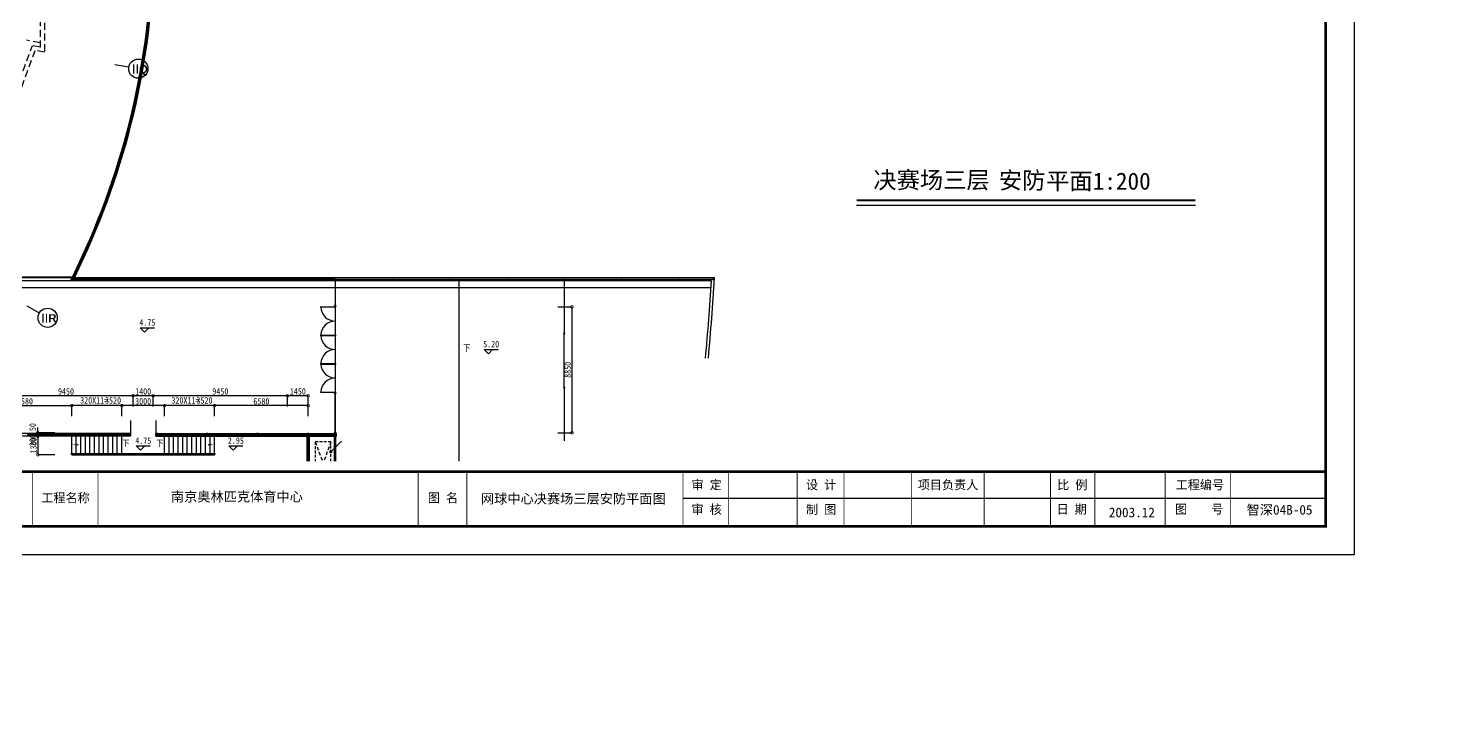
# Model space of a CAD drawing. Extents: x 23317406 to 24383751, y 42324270 to 43451021.
# Drawn here: x 24042480 to 24141247, y 42850252 to 42898549 of the extents above; entities that cross this region are included whole.
import ezdxf
from ezdxf.enums import TextEntityAlignment as Align

# ---------------------------------------------------------------- set-up
doc = ezdxf.new("R2010")
doc.units = 0
doc.header["$MEASUREMENT"] = 0
doc.linetypes.add('DASHED', pattern=[0.75, 0.5, -0.25])
doc.layers.get('0').update_dxf_attribs({"linetype": 'CONTINUOUS'})
doc.layers.get('DEFPOINTS').update_dxf_attribs({"linetype": 'CONTINUOUS'})
for name, color, linetype in [('FRAME', 7, 'CONTINUOUS'), ('图框', 7, 'CONTINUOUS'), ('墙', 7, 'CONTINUOUS'), ('投影', 9, 'CONTINUOUS'), ('柱形', 7, 'CONTINUOUS'), ('标注', 7, 'CONTINUOUS'), ('栏杆', 146, 'CONTINUOUS'), ('楼梯', 5, 'CONTINUOUS'), ('汉字', 7, 'CONTINUOUS'), ('辅助件', 9, 'CONTINUOUS'), ('边界', 9, 'CONTINUOUS'), ('门窗', 7, 'CONTINUOUS')]:
    doc.layers.add(name, color=color, linetype=linetype)
doc.styles.add('HZ', font='txt.shx', dxfattribs={"bigfont": 'hztxt.shx'})
doc.styles.add('Q1', font='SimSun.ttf', dxfattribs={"width": 0.8, "height": 450})
doc.styles.add('Q200', font='SimSun.ttf', dxfattribs={"width": 0.8, "height": 450})
doc.styles.add('T-SG-01$0$Arial', font='ARIALBD.TTF')
doc.styles.add('TK1', font='SimSun.ttf', dxfattribs={"width": 0.8, "height": 4})
doc.dimstyles.new('Q2', dxfattribs={"dimscale": 150, "dimtxt": 2.5, "dimasz": 2.5, "dimexe": 0, "dimexo": 0, "dimgap": 0.5, "dimtad": 1, "dimdec": 4, "dimdsep": 46, "dimtxsty": 'Q200', "dimblk1": 'DOTSMALL', "dimblk2": 'DOTSMALL', "dimsah": 1, "dimcen": 2.5, "dimadec": 0, "dimazin": 0, "dimtfac": 1, "dimtdec": 3, "dimtmove": 2, "dimatfit": 3, "dimldrblk": 'DOTSMALL', "dimfxl": 1, "dimtolj": 1, "dimtzin": 10, "dimarcsym": 0})

# ---------------------------------------------------------------- blocks, each defined once
blk = doc.blocks.new('_DOTSMALL')
at = {"color": 0, "linetype": 'ByBlock', "const_width": 0.5}
blk.add_lwpolyline([(-0.0625, 0, 1), (0.0625, 0, 1)], format="xyb", close=True, dxfattribs=at)
blk = doc.blocks.new('*D263')
at = {"color": 0, "linetype": 'ByBlock'}
for p, q in [((24079715, 42807844), (24080715, 42807844)), ((24080715, 42807844), (24080715, 42798994)), ((24079715, 42798994), (24080715, 42798994))]:
    blk.add_line(p, q, dxfattribs=at)
at = {"layer": 'DEFPOINTS', "color": 0, "linetype": 'ByBlock'}
for p in [(24079715, 42807844), (24079715, 42798994), (24080715, 42798994)]:
    blk.add_point(p, dxfattribs=at)
at = {"color": 0, "linetype": 'ByBlock', "xscale": 375, "yscale": 375, "zscale": 375}
for p, rotation in [((24080715, 42807844), 90), ((24080715, 42798994), 270)]:
    blk.add_blockref('_DOTSMALL', p, dxfattribs=dict(at, rotation=rotation))
at = {"color": 0, "linetype": 'ByBlock', "insert": (24080415, 42803419), "char_height": 450, "attachment_point": 5, "rotation": 90, "style": 'Q200'}
blk.add_mtext('\\A1;8850', dxfattribs=at)
blk = doc.blocks.new('*D314')
at = {"color": 0, "linetype": 'ByBlock'}
for p, q in [((24043158, 42798994), (24043158, 42799369)), ((24044371, 42798994), (24043158, 42798994)), ((24043158, 42798944), (24043158, 42798994)), ((24043158, 42798944), (24043158, 42798994)), ((24044371, 42798944), (24043158, 42798944)), ((24043158, 42798944), (24043158, 42798569))]:
    blk.add_line(p, q, dxfattribs=at)
at = {"layer": 'DEFPOINTS', "color": 0, "linetype": 'ByBlock'}
for p in [(24043158, 42798994), (24044371, 42798994), (24044371, 42798944)]:
    blk.add_point(p, dxfattribs=at)
at = {"color": 0, "linetype": 'ByBlock', "xscale": 375, "yscale": 375, "zscale": 375}
for p, rotation in [((24043158, 42798994), 270), ((24043158, 42798944), 90)]:
    blk.add_blockref('_DOTSMALL', p, dxfattribs=dict(at, rotation=rotation))
at = {"color": 0, "linetype": 'ByBlock', "insert": (24042798, 42799391), "char_height": 450, "attachment_point": 5, "rotation": 90, "style": 'Q200'}
blk.add_mtext('\\A1;50', dxfattribs=at)
blk = doc.blocks.new('*D315')
at = {"color": 0, "linetype": 'ByBlock'}
for p, q in [((24044371, 42798744), (24043158, 42798744)), ((24043158, 42798744), (24043158, 42797444)), ((24044371, 42797444), (24043158, 42797444))]:
    blk.add_line(p, q, dxfattribs=at)
at = {"layer": 'DEFPOINTS', "color": 0, "linetype": 'ByBlock'}
for p in [(24044371, 42798744), (24043158, 42797444), (24044371, 42797444)]:
    blk.add_point(p, dxfattribs=at)
at = {"color": 0, "linetype": 'ByBlock', "xscale": 375, "yscale": 375, "zscale": 375}
for p, rotation in [((24043158, 42798744), 90), ((24043158, 42797444), 270)]:
    blk.add_blockref('_DOTSMALL', p, dxfattribs=dict(at, rotation=rotation))
at = {"color": 0, "linetype": 'ByBlock', "insert": (24042858, 42798094), "char_height": 450, "attachment_point": 5, "rotation": 90, "style": 'Q200'}
blk.add_mtext('\\A1;1300', dxfattribs=at)
blk = doc.blocks.new('*D316')
at = {"color": 0, "linetype": 'ByBlock'}
for p, q in [((24060720, 42800844), (24060720, 42801596)), ((24062170, 42801596), (24060720, 42801596)), ((24062170, 42800844), (24062170, 42801596))]:
    blk.add_line(p, q, dxfattribs=at)
at = {"layer": 'DEFPOINTS', "color": 0, "linetype": 'ByBlock'}
for p in [(24060720, 42801596), (24060720, 42800844), (24062170, 42800844)]:
    blk.add_point(p, dxfattribs=at)
at = {"color": 0, "linetype": 'ByBlock', "xscale": 375, "yscale": 375, "zscale": 375, "rotation": 180}
blk.add_blockref('_DOTSMALL', (24060720, 42801596), dxfattribs=at)
at = {"color": 0, "linetype": 'ByBlock', "xscale": 375, "yscale": 375, "zscale": 375}
blk.add_blockref('_DOTSMALL', (24062170, 42801596), dxfattribs=at)
at = {"color": 0, "linetype": 'ByBlock', "insert": (24061445, 42801896), "char_height": 450, "attachment_point": 5, "style": 'Q200'}
blk.add_mtext('\\A1;1450', dxfattribs=at)
blk = doc.blocks.new('*D317')
at = {"color": 0, "linetype": 'ByBlock'}
for p, q in [((24051270, 42800844), (24051270, 42801596)), ((24060720, 42801596), (24051270, 42801596)), ((24060720, 42800844), (24060720, 42801596))]:
    blk.add_line(p, q, dxfattribs=at)
at = {"layer": 'DEFPOINTS', "color": 0, "linetype": 'ByBlock'}
for p in [(24051270, 42801596), (24051270, 42800844), (24060720, 42800844)]:
    blk.add_point(p, dxfattribs=at)
at = {"color": 0, "linetype": 'ByBlock', "xscale": 375, "yscale": 375, "zscale": 375, "rotation": 180}
blk.add_blockref('_DOTSMALL', (24051270, 42801596), dxfattribs=at)
at = {"color": 0, "linetype": 'ByBlock', "xscale": 375, "yscale": 375, "zscale": 375}
blk.add_blockref('_DOTSMALL', (24060720, 42801596), dxfattribs=at)
at = {"color": 0, "linetype": 'ByBlock', "insert": (24055995, 42801896), "char_height": 450, "attachment_point": 5, "style": 'Q200'}
blk.add_mtext('\\A1;9450', dxfattribs=at)
blk = doc.blocks.new('*D318')
at = {"color": 0, "linetype": 'ByBlock'}
for p, q in [((24049870, 42800844), (24049870, 42801596)), ((24051270, 42801596), (24049870, 42801596)), ((24051270, 42800844), (24051270, 42801596))]:
    blk.add_line(p, q, dxfattribs=at)
at = {"layer": 'DEFPOINTS', "color": 0, "linetype": 'ByBlock'}
for p in [(24049870, 42801596), (24049870, 42800844), (24051270, 42800844)]:
    blk.add_point(p, dxfattribs=at)
at = {"color": 0, "linetype": 'ByBlock', "xscale": 375, "yscale": 375, "zscale": 375, "rotation": 180}
blk.add_blockref('_DOTSMALL', (24049870, 42801596), dxfattribs=at)
at = {"color": 0, "linetype": 'ByBlock', "xscale": 375, "yscale": 375, "zscale": 375}
blk.add_blockref('_DOTSMALL', (24051270, 42801596), dxfattribs=at)
at = {"color": 0, "linetype": 'ByBlock', "insert": (24050570, 42801896), "char_height": 450, "attachment_point": 5, "style": 'Q200'}
blk.add_mtext('\\A1;1400', dxfattribs=at)
blk = doc.blocks.new('*D319')
at = {"color": 0, "linetype": 'ByBlock'}
for p, q in [((24040420, 42800844), (24040420, 42801596)), ((24049870, 42801596), (24040420, 42801596)), ((24049870, 42800844), (24049870, 42801596))]:
    blk.add_line(p, q, dxfattribs=at)
at = {"layer": 'DEFPOINTS', "color": 0, "linetype": 'ByBlock'}
for p in [(24040420, 42801596), (24040420, 42800844), (24049870, 42800844)]:
    blk.add_point(p, dxfattribs=at)
at = {"color": 0, "linetype": 'ByBlock', "xscale": 375, "yscale": 375, "zscale": 375, "rotation": 180}
blk.add_blockref('_DOTSMALL', (24040420, 42801596), dxfattribs=at)
at = {"color": 0, "linetype": 'ByBlock', "xscale": 375, "yscale": 375, "zscale": 375}
blk.add_blockref('_DOTSMALL', (24049870, 42801596), dxfattribs=at)
at = {"color": 0, "linetype": 'ByBlock', "insert": (24045145, 42801896), "char_height": 450, "attachment_point": 5, "style": 'Q200'}
blk.add_mtext('\\A1;9450', dxfattribs=at)
blk = doc.blocks.new('M100')
at = {"layer": '门窗'}
blk.add_line((0, 1000), (0, 0), dxfattribs=at)
blk = doc.blocks.new('*D321')
at = {"color": 0, "linetype": 'ByBlock'}
for p, q in [((24052070, 42800152), (24052070, 42800904)), ((24055590, 42800904), (24052070, 42800904)), ((24055590, 42800152), (24055590, 42800904))]:
    blk.add_line(p, q, dxfattribs=at)
at = {"layer": 'DEFPOINTS', "color": 0, "linetype": 'ByBlock'}
for p in [(24052070, 42800904), (24052070, 42800152), (24055590, 42800152)]:
    blk.add_point(p, dxfattribs=at)
at = {"color": 0, "linetype": 'ByBlock', "xscale": 375, "yscale": 375, "zscale": 375, "rotation": 180}
blk.add_blockref('_DOTSMALL', (24052070, 42800904), dxfattribs=at)
at = {"color": 0, "linetype": 'ByBlock', "xscale": 375, "yscale": 375, "zscale": 375}
blk.add_blockref('_DOTSMALL', (24055590, 42800904), dxfattribs=at)
at = {"color": 0, "linetype": 'ByBlock', "insert": (24054880, 42801264), "char_height": 450, "attachment_point": 5, "style": 'Q200'}
blk.add_mtext('\\A1;3520', dxfattribs=at)
blk = doc.blocks.new('*D322')
at = {"color": 0, "linetype": 'ByBlock'}
for p, q in [((24049070, 42800152), (24049070, 42800904)), ((24052070, 42800904), (24049070, 42800904)), ((24052070, 42800152), (24052070, 42800904))]:
    blk.add_line(p, q, dxfattribs=at)
at = {"layer": 'DEFPOINTS', "color": 0, "linetype": 'ByBlock'}
for p in [(24049070, 42800904), (24049070, 42800152), (24052070, 42800152)]:
    blk.add_point(p, dxfattribs=at)
at = {"color": 0, "linetype": 'ByBlock', "xscale": 375, "yscale": 375, "zscale": 375, "rotation": 180}
blk.add_blockref('_DOTSMALL', (24049070, 42800904), dxfattribs=at)
at = {"color": 0, "linetype": 'ByBlock', "xscale": 375, "yscale": 375, "zscale": 375}
blk.add_blockref('_DOTSMALL', (24052070, 42800904), dxfattribs=at)
at = {"color": 0, "linetype": 'ByBlock', "insert": (24050570, 42801204), "char_height": 450, "attachment_point": 5, "style": 'Q200'}
blk.add_mtext('\\A1;3000', dxfattribs=at)
blk = doc.blocks.new('*D323')
at = {"color": 0, "linetype": 'ByBlock'}
for p, q in [((24045550, 42800152), (24045550, 42800904)), ((24049070, 42800904), (24045550, 42800904)), ((24049070, 42800152), (24049070, 42800904))]:
    blk.add_line(p, q, dxfattribs=at)
at = {"layer": 'DEFPOINTS', "color": 0, "linetype": 'ByBlock'}
for p in [(24045550, 42800904), (24045550, 42800152), (24049070, 42800152)]:
    blk.add_point(p, dxfattribs=at)
at = {"color": 0, "linetype": 'ByBlock', "xscale": 375, "yscale": 375, "zscale": 375, "rotation": 180}
blk.add_blockref('_DOTSMALL', (24045550, 42800904), dxfattribs=at)
at = {"color": 0, "linetype": 'ByBlock', "xscale": 375, "yscale": 375, "zscale": 375}
blk.add_blockref('_DOTSMALL', (24049070, 42800904), dxfattribs=at)
at = {"color": 0, "linetype": 'ByBlock', "insert": (24048453, 42801264), "char_height": 450, "attachment_point": 5, "style": 'Q200'}
blk.add_mtext('\\A1;3520', dxfattribs=at)
blk = doc.blocks.new('*D324')
at = {"color": 0, "linetype": 'ByBlock'}
for p, q in [((24055590, 42800152), (24055590, 42800904)), ((24062170, 42800904), (24055590, 42800904)), ((24062170, 42800152), (24062170, 42800904))]:
    blk.add_line(p, q, dxfattribs=at)
at = {"layer": 'DEFPOINTS', "color": 0, "linetype": 'ByBlock'}
for p in [(24055590, 42800904), (24055590, 42800152), (24062170, 42800152)]:
    blk.add_point(p, dxfattribs=at)
at = {"color": 0, "linetype": 'ByBlock', "xscale": 375, "yscale": 375, "zscale": 375, "rotation": 180}
blk.add_blockref('_DOTSMALL', (24055590, 42800904), dxfattribs=at)
at = {"color": 0, "linetype": 'ByBlock', "xscale": 375, "yscale": 375, "zscale": 375}
blk.add_blockref('_DOTSMALL', (24062170, 42800904), dxfattribs=at)
at = {"color": 0, "linetype": 'ByBlock', "insert": (24058880, 42801204), "char_height": 450, "attachment_point": 5, "style": 'Q200'}
blk.add_mtext('\\A1;6580', dxfattribs=at)
blk = doc.blocks.new('*D325')
at = {"color": 0, "linetype": 'ByBlock'}
for p, q in [((24038970, 42800152), (24038970, 42800904)), ((24038970, 42800904), (24045550, 42800904)), ((24045550, 42800152), (24045550, 42800904))]:
    blk.add_line(p, q, dxfattribs=at)
at = {"layer": 'DEFPOINTS', "color": 0, "linetype": 'ByBlock'}
for p in [(24045550, 42800904), (24038970, 42800152), (24045550, 42800152)]:
    blk.add_point(p, dxfattribs=at)
at = {"color": 0, "linetype": 'ByBlock', "xscale": 375, "yscale": 375, "zscale": 375, "rotation": 180}
blk.add_blockref('_DOTSMALL', (24038970, 42800904), dxfattribs=at)
at = {"color": 0, "linetype": 'ByBlock', "xscale": 375, "yscale": 375, "zscale": 375}
blk.add_blockref('_DOTSMALL', (24045550, 42800904), dxfattribs=at)
at = {"color": 0, "linetype": 'ByBlock', "insert": (24042260, 42801204), "char_height": 450, "attachment_point": 5, "style": 'Q200'}
blk.add_mtext('\\A1;6580', dxfattribs=at)
blk = doc.blocks.new('*D326')
at = {"color": 0, "linetype": 'ByBlock'}
for p, q in [((24044371, 42798944), (24043158, 42798944)), ((24043158, 42798744), (24043158, 42798944)), ((24044370, 42798744), (24043158, 42798744))]:
    blk.add_line(p, q, dxfattribs=at)
at = {"layer": 'DEFPOINTS', "color": 0, "linetype": 'ByBlock'}
for p in [(24043158, 42798944), (24044370, 42798744), (24044371, 42798944)]:
    blk.add_point(p, dxfattribs=at)
at = {"color": 0, "linetype": 'ByBlock', "xscale": 375, "yscale": 375, "zscale": 375}
for p, rotation in [((24043158, 42798944), 90), ((24043158, 42798744), 270)]:
    blk.add_blockref('_DOTSMALL', p, dxfattribs=dict(at, rotation=rotation))
at = {"color": 0, "linetype": 'ByBlock', "insert": (24042798, 42798469), "char_height": 450, "attachment_point": 5, "rotation": 90, "style": 'Q200'}
blk.add_mtext('\\A1;200', dxfattribs=at)

msp = doc.modelspace()

# ---------------------------------------------------------------- linework, layer by layer
for p, q in [((24048577.4617, 42895986.43146), (24049562.26946, 42895812.78328)), ((24042401.08608, 42879016.9789), (24043267.11148, 42878516.9789)), ((24088520.4331, 42865484.75584), (24133781.73706, 42865484.75584))]:
    msp.add_line(p, q)
at = {"const_width": 60}
for points in [[(24042780.67435, 42867404.47798), (24042780.67435, 42863529.0427)], [(24047393.86128, 42867404.47798), (24047393.86128, 42863529.0427)], [(24069907.19058, 42867404.47798), (24069907.19058, 42863529.0427)], [(24073320.53949, 42867404.47798), (24073320.53949, 42863529.0427)], [(24088520.4331, 42867404.47798), (24088520.4331, 42863529.0427)], [(24091736.35134, 42867404.47798), (24091736.35134, 42863529.0427)], [(24096555.85757, 42867404.47798), (24096555.85757, 42863529.0427)], [(24099845.01286, 42867404.47798), (24099845.01286, 42863529.0427)], [(24104580.86357, 42867404.47798), (24104580.86357, 42863529.0427)], [(24109695.85436, 42867404.47798), (24109695.85436, 42863529.0427)], [(24114360.4328, 42867404.47798), (24114360.4328, 42863529.0427)], [(24117476.73497, 42867404.47798), (24117476.73497, 42863529.0427)], [(24122422.04335, 42867404.47798), (24122422.04335, 42863529.0427)], [(24127029.46227, 42867404.47798), (24127029.46227, 42863529.0427)]]:
    msp.add_lwpolyline(points, dxfattribs=at)
at = {"color": 2}
for centre in [(24050227.01469, 42895695.57076), (24043851.67863, 42878179.4789)]:
    msp.add_circle(centre, 675, dxfattribs=at)
at = {"layer": 'FRAME'}
msp.add_lwpolyline([(23897901.89778, 42861519.9814), (23897901.89778, 43029719.9814), (24135701.89778, 43029719.9814), (24135701.89778, 42861519.9814)], close=True, dxfattribs=at)
at = {"layer": 'FRAME', "const_width": 180}
msp.add_lwpolyline([(23902901.89778, 42863519.9814), (23902901.89778, 43027719.9814), (24133701.89778, 43027719.9814), (24133701.89778, 42863519.9814)], close=True, dxfattribs=at)
msp.add_lwpolyline([(24133728.77606, 42867349.27048), (24018928.77606, 42867349.27048)], dxfattribs=at)
at = {"layer": '图框', "color": 0}
msp.add_line((24100726.75948, 42886087.71645), (24124555.32808, 42886087.71645), dxfattribs=at)
at = {"layer": '图框', "color": 0, "const_width": 133.33333}
msp.add_lwpolyline([(24100726.75948, 42886437.55941), (24124555.32808, 42886437.55941)], dxfattribs=at)
at = {"layer": '墙', "linetype": 'DASHED', "ltscale": 1000}
for p, q in [((24043329, 42913424.12826), (24043329, 42897216.50485)), ((24043629, 42913172.39837), (24043629, 42896858.97877)), ((24043329, 42897521.13283), (24042370, 42897690.23041)), ((24036950.43361, 42881471.09425), (24042781.21578, 42897313.09399)), ((24037108.9292, 42881033.17662), (24042976.1207, 42896974.09901)), ((24043329, 42897216.50485), (24042781.21578, 42897313.09399)), ((24043629, 42896858.97877), (24042976.1207, 42896974.09901))]:
    msp.add_line(p, q, dxfattribs=at)
at = {"layer": '墙'}
msp.add_line((24062270, 42868093.93648), (24062270, 42869845.68859), dxfattribs=at)
at = {"layer": '墙', "ltscale": 5000}
for start, end in [(67.1172342395, 67.1172342395), (66.2587266313, 66.2587266313), (64.4772342395, 64.4772342395), (64.9387266313, 64.9387266313)]:
    msp.add_arc((23850578.58196, 42857442.58139), 533172.67138, start, end, dxfattribs=at)
at = {"layer": '墙'}
for centre, start, end in [((23850634.74669, 42857737.27781), 79.4743453394, 79.4743453394), ((23850639.30178, 42857736.37231), 78.1227654233, 78.1227654233), ((23850644.55659, 42857735.23786), 77.5606287088, 77.5606287088), ((23850649.0789, 42857734.18074), 76.2090487927, 76.2090487927)]:
    msp.add_arc(centre, 530172.67138, start, end, dxfattribs=at)
at = {"layer": '投影', "color": 6}
for p, q in [((24064070, 42880775.68856), (24064070, 42870045.68859)), ((24072760, 42880775.68856), (24072760, 42868093.93648))]:
    msp.add_line(p, q, dxfattribs=at)
at = {"layer": '柱形'}
for centre, radius in [((24064070, 42880875.68856), 40), ((24068095, 42880875.68856), 40), ((24072120, 42880875.68856), 40), ((24076145, 42880875.68856), 40), ((24080170, 42880875.68856), 40), ((24084195, 42880875.68856), 40), ((24088219.99999, 42880875.68856), 40), ((24090630.28493, 42880875.68856), 40), ((24063070, 42878945.6894), 20), ((24064070, 42879025.6894), 40), ((24064070, 42878945.6894), 20), ((24063070, 42876965.6894), 20), ((24063070, 42876925.6894), 20), ((24064070, 42876965.6894), 20), ((24064070, 42876925.6894), 20), ((24080170, 42877075.68856), 40), ((24063070, 42874965.6894), 20), ((24063070, 42874925.6894), 20), ((24064070, 42874965.6894), 20), ((24064070, 42874925.6894), 20), ((24063070, 42872945.6894), 20), ((24064070, 42872865.6894), 40), ((24064070, 42872945.6894), 20), ((24080170, 42873275.68856), 40), ((24064070, 42870095.6894), 40)]:
    msp.add_circle(centre, radius, dxfattribs=at)
at = {"layer": '栏杆', "ltscale": 100}
for p, q in [((24063975, 42880850.68856), (24045549.48266, 42880850.68856)), ((24063975, 42880900.68856), (24045630.42942, 42880900.68856))]:
    msp.add_line(p, q, dxfattribs=at)
for centre, radius, start, end in [((23997370.02069, 42905015.68829), 53899.9793, 333.3633849489, 358.1926133062), ((23997370.021, 42905015.68828), 53949.97899, 333.4493915165, 358.1411609223), ((24063975, 42880875.68856), 25, 270, 90)]:
    msp.add_arc(centre, radius, start, end, dxfattribs=at)
at = {"layer": '楼梯'}
for p, q in [((24046020, 42869995.68859), (24042570, 42869995.68859)), ((24046020, 42869985.68859), (24042570, 42869985.68859)), ((24046020, 42869905.68859), (24042570, 42869905.68859)), ((24046020, 42869895.68859), (24042570, 42869895.68859)), ((24049570, 42869995.68859), (24046120, 42869995.68859)), ((24049570, 42869985.68859), (24046120, 42869985.68859)), ((24049570, 42869905.68859), (24046120, 42869905.68859)), ((24049570, 42869895.68859), (24046120, 42869895.68859)), ((24051570, 42869995.68859), (24055020, 42869995.68859)), ((24051570, 42869985.68859), (24055020, 42869985.68859)), ((24051570, 42869905.68859), (24055020, 42869905.68859)), ((24051570, 42869895.68859), (24055020, 42869895.68859)), ((24055120, 42869995.68859), (24058570, 42869995.68859)), ((24055120, 42869985.68859), (24058570, 42869985.68859)), ((24055120, 42869905.68859), (24058570, 42869905.68859)), ((24055120, 42869895.68859), (24058570, 42869895.68859)), ((24062120, 42869995.68859), (24058670, 42869995.68859)), ((24062120, 42869985.68859), (24058670, 42869985.68859)), ((24062120, 42869905.68859), (24058670, 42869905.68859)), ((24062120, 42869895.68859), (24058670, 42869895.68859)), ((24062120, 42868093.93648), (24062120, 42869845.68859)), ((24062130, 42868093.93648), (24062130, 42869845.68859)), ((24062210, 42868093.93648), (24062210, 42869845.68859)), ((24062220, 42869995.68859), (24064020, 42869995.68859)), ((24062220, 42869985.68859), (24064020, 42869985.68859)), ((24062220, 42869905.68859), (24064020, 42869905.68859)), ((24062220, 42869895.68859), (24064020, 42869895.68859)), ((24062220, 42868093.93648), (24062220, 42869845.68859)), ((24064020, 42868093.93648), (24064020, 42869845.68859)), ((24064030, 42868093.93648), (24064030, 42869845.68859)), ((24064110, 42868093.93648), (24064110, 42869845.68859)), ((24064120, 42868093.93648), (24064120, 42869845.68859))]:
    msp.add_line(p, q, dxfattribs=at)
at = {"layer": '楼梯', "ltscale": 100}
for p, q in [((24045550, 42868645.68859), (24045550, 42869845.68859)), ((24045870, 42868645.68859), (24045870, 42869845.68859)), ((24046190, 42868645.68859), (24046190, 42869845.68859)), ((24046510, 42868645.68859), (24046510, 42869845.68859)), ((24046830, 42868645.68859), (24046830, 42869845.68859)), ((24047150, 42868645.68859), (24047150, 42869845.68859)), ((24047470, 42868645.68859), (24047470, 42869845.68859)), ((24047790, 42868645.68859), (24047790, 42869845.68859)), ((24048110, 42868645.68859), (24048110, 42869845.68859)), ((24048430, 42868645.68859), (24048430, 42869845.68859)), ((24048750, 42868645.68859), (24048750, 42869845.68859)), ((24049070, 42868645.68859), (24049070, 42869845.68859)), ((24052070, 42868645.68859), (24052070, 42869845.68859)), ((24052390, 42868645.68859), (24052390, 42869845.68859)), ((24052710, 42868645.68859), (24052710, 42869845.68859)), ((24053030, 42868645.68859), (24053030, 42869845.68859)), ((24053350, 42868645.68859), (24053350, 42869845.68859)), ((24053670, 42868645.68859), (24053670, 42869845.68859)), ((24053990, 42868645.68859), (24053990, 42869845.68859)), ((24054310, 42868645.68859), (24054310, 42869845.68859)), ((24054630, 42868645.68859), (24054630, 42869845.68859)), ((24054950, 42868645.68859), (24054950, 42869845.68859)), ((24055270, 42868645.68859), (24055270, 42869845.68859)), ((24055590, 42868645.68859), (24055590, 42869845.68859)), ((24045500, 42868645.68859), (24055640, 42868645.68859)), ((24045500, 42868595.68859), (24045500, 42868645.68859)), ((24045500, 42868595.68859), (24055640, 42868595.68859)), ((24045550, 42868545.68859), (24045550, 42868595.68859)), ((24045550, 42868545.68859), (24055590, 42868545.68859)), ((24045870, 42868545.68859), (24045870, 42868595.68859)), ((24046190, 42868545.68859), (24046190, 42868595.68859)), ((24046510, 42868545.68859), (24046510, 42868595.68859)), ((24046830, 42868545.68859), (24046830, 42868595.68859)), ((24047150, 42868545.68859), (24047150, 42868595.68859)), ((24047470, 42868545.68859), (24047470, 42868595.68859)), ((24047790, 42868545.68859), (24047790, 42868595.68859)), ((24048110, 42868545.68859), (24048110, 42868595.68859)), ((24048430, 42868545.68859), (24048430, 42868595.68859)), ((24048750, 42868545.68859), (24048750, 42868595.68859)), ((24049070, 42868545.68859), (24049070, 42868595.68859)), ((24049120, 42868595.68859), (24049120, 42868645.68859)), ((24052020, 42868595.68859), (24052020, 42868645.68859)), ((24052070, 42868545.68859), (24052070, 42868595.68859)), ((24052390, 42868545.68859), (24052390, 42868595.68859)), ((24052710, 42868545.68859), (24052710, 42868595.68859)), ((24053030, 42868545.68859), (24053030, 42868595.68859)), ((24053350, 42868545.68859), (24053350, 42868595.68859)), ((24053670, 42868545.68859), (24053670, 42868595.68859)), ((24053990, 42868545.68859), (24053990, 42868595.68859)), ((24054310, 42868545.68859), (24054310, 42868595.68859)), ((24054630, 42868545.68859), (24054630, 42868595.68859)), ((24054950, 42868545.68859), (24054950, 42868595.68859)), ((24055270, 42868545.68859), (24055270, 42868595.68859)), ((24055590, 42868545.68859), (24055590, 42868595.68859)), ((24055640, 42868595.68859), (24055640, 42868645.68859))]:
    msp.add_line(p, q, dxfattribs=at)
at = {"layer": '楼梯'}
for points in [[(24042470, 42869845.68859), (24042470, 42870045.68859), (24042570, 42870045.68859), (24042570, 42869845.68859)], [(24042490, 42869865.68859), (24042490, 42870025.68859), (24042550, 42870025.68859), (24042550, 42869865.68859)], [(24046020, 42869845.68858), (24046020, 42870045.68858), (24046120, 42870045.68858), (24046120, 42869845.68858)], [(24046040, 42869865.68858), (24046040, 42870025.68858), (24046100, 42870025.68858), (24046100, 42869865.68858)], [(24049570, 42869845.68858), (24049570, 42870045.68858), (24049670, 42870045.68858), (24049670, 42869845.68858)], [(24049590, 42869865.68858), (24049590, 42870025.68858), (24049650, 42870025.68858), (24049650, 42869865.68858)], [(24051570, 42869845.68858), (24051570, 42870045.68858), (24051470, 42870045.68858), (24051470, 42869845.68858)], [(24051550, 42869865.68858), (24051550, 42870025.68858), (24051490, 42870025.68858), (24051490, 42869865.68858)], [(24055120, 42869845.68858), (24055120, 42870045.68858), (24055020, 42870045.68858), (24055020, 42869845.68858)], [(24055100, 42869865.68858), (24055100, 42870025.68858), (24055040, 42870025.68858), (24055040, 42869865.68858)], [(24058670, 42869845.68859), (24058670, 42870045.68859), (24058570, 42870045.68859), (24058570, 42869845.68859)], [(24058650, 42869865.68859), (24058650, 42870025.68859), (24058590, 42870025.68859), (24058590, 42869865.68859)], [(24062220, 42869845.68859), (24062220, 42870045.68859), (24062120, 42870045.68859), (24062120, 42869845.68859)], [(24062200, 42869865.68859), (24062200, 42870025.68859), (24062140, 42870025.68859), (24062140, 42869865.68859)], [(24064120, 42869845.68859), (24064120, 42870045.68859), (24064020, 42870045.68859), (24064020, 42869845.68859)], [(24064100, 42869865.68859), (24064100, 42870025.68859), (24064040, 42870025.68859), (24064040, 42869865.68859)]]:
    msp.add_lwpolyline(points, close=True, dxfattribs=at)
at = {"layer": '汉字', "color": 0}
for p, q in [((24050369.36481, 42877467.1963), (24051358.12467, 42877467.1963)), ((24050369.36481, 42877467.1963), (24050669.36481, 42877167.1963)), ((24050969.36481, 42877467.1963), (24050669.36481, 42877167.1963)), ((24074539.44878, 42875945.68857), (24075528.20864, 42875945.68857)), ((24074539.44878, 42875945.68857), (24074839.44878, 42875645.68857)), ((24075139.44878, 42875945.68857), (24074839.44878, 42875645.68857)), ((24050082.42686, 42869162.31644), (24051071.18671, 42869162.31644)), ((24050082.42686, 42869162.31644), (24050382.42686, 42868862.31644)), ((24050682.42686, 42869162.31644), (24050382.42686, 42868862.31644)), ((24056592.35059, 42869162.31644), (24057581.11044, 42869162.31644)), ((24056592.35059, 42869162.31644), (24056892.35059, 42868862.31644)), ((24057192.35059, 42869162.31644), (24056892.35059, 42868862.31644)), ((24063755.88434, 42868760.56988), (24064507.65164, 42869512.33718))]:
    msp.add_line(p, q, dxfattribs=at)
for points in [[(24049070, 42869245.68859, 0, 0, 0.0000000108), (24046002.13467, 42869245.68859, 100, 0, 0.0088812165), (24045550, 42869245.68859, 100, 0, 0)], [(24052070, 42869245.68859, 0, 0, -0.0000000108), (24055137.86533, 42869245.68859, 100, 0, -0.0088812165), (24055590, 42869245.68859, 100, 0, 0)]]:
    msp.add_lwpolyline(points, format="xyseb", dxfattribs=at)
at = {"layer": '辅助件'}
for p, q in [((24045556.10692, 42880975.68856), (24038368.50144, 42880975.68856)), ((24045590.96639, 42881045.68856), (24038387.25789, 42881045.68856)), ((24045556.10692, 42880775.68856), (24038714.9116, 42880775.68856)), ((24090504.87027, 42880275.68856), (24038580.93701, 42880275.68856)), ((24049670, 42870045.68859), (24038870, 42870045.68859)), ((24049670, 42869845.68859), (24039070, 42869845.68859)), ((24049670, 42869845.68859), (24049670, 42870045.68859)), ((24049670, 42869845.68859), (24049670, 42870045.68859)), ((24051470, 42869845.68859), (24051470, 42870045.68859)), ((24051470, 42870045.68859), (24064170, 42870045.68859)), ((24051470, 42869845.68859), (24062070, 42869845.68859)), ((24062070, 42869845.68859), (24062070, 42868093.93648)), ((24062270, 42868093.93648), (24062270, 42869845.68859)), ((24062270, 42869845.68859), (24064045, 42869845.68859)), ((24064095, 42869845.68859), (24064170, 42869845.68859)), ((24064170, 42869845.68859), (24064170, 42870045.68859))]:
    msp.add_line(p, q, dxfattribs=at)
at = {"layer": '边界'}
for p, q in [((24090523.88357, 42880775.68856), (24045455.80767, 42880775.68856)), ((24045611.97757, 42880975.68856), (24045556.10692, 42880975.68856)), ((24045646.7967, 42881045.68856), (24045590.96639, 42881045.68856)), ((24090736.68629, 42880975.68856), (24045667.83535, 42880975.68856)), ((24045758.41907, 42881045.68856), (24045702.61424, 42881045.68856))]:
    msp.add_line(p, q, dxfattribs=at)
for centre, radius, start, end in [((23997370.02039, 42905015.68831), 53849.9796, 333.5686307196, 358.2441605711), ((23997370.02102, 42905015.68828), 53999.97897, 333.6477171836, 358.0898023197), ((23997370, 42905015.68857), 53850, 333.2473798928, 333.4854376788), ((23891114.49993, 42893263.19088), 199800, 354.8518583816, 356.416677634), ((23891114.49993, 42893263.19088), 200000, 354.8570204015, 356.4776716283)]:
    msp.add_arc(centre, radius, start, end, dxfattribs=at)
at = {"layer": '门窗'}
for p, q in [((24064070, 42880835.68856), (24064070, 42879065.6894)), ((24080170, 42880835.68856), (24080170, 42877115.68856)), ((24063090, 42878945.6894), (24064050, 42878945.6894)), ((24064070, 42878985.6894), (24064070, 42878965.6894)), ((24063070.20002, 42876965.6894), (24064070, 42876965.6894)), ((24063070.20002, 42876925.6894), (24064070, 42876925.6894)), ((24080170, 42873315.68856), (24080170, 42877035.68856)), ((24063070.20002, 42874965.6894), (24064070, 42874965.6894)), ((24063070.20002, 42874925.6894), (24064070, 42874925.6894)), ((24063090, 42872945.6894), (24064050, 42872945.6894)), ((24064070, 42872905.6894), (24064070, 42872925.6894)), ((24064070, 42870135.6894), (24064070, 42872825.6894)), ((24080170, 42873235.68856), (24080170, 42869515.68856))]:
    msp.add_line(p, q, dxfattribs=at)
at = {"layer": '门窗', "ltscale": 100}
for p, q in [((24068055, 42880875.68856), (24064110, 42880875.68856)), ((24072080, 42880875.68856), (24068135, 42880875.68856)), ((24076105, 42880875.68856), (24072160, 42880875.68856)), ((24080130, 42880875.68856), (24076185, 42880875.68856)), ((24084155, 42880875.68856), (24080210, 42880875.68856)), ((24088179.99999, 42880875.68856), (24084235, 42880875.68856)), ((24090590.28493, 42880875.68856), (24088259.99999, 42880875.68856))]:
    msp.add_line(p, q, dxfattribs=at)
at = {"layer": '门窗', "linetype": 'DASHED', "ltscale": 500}
for p, q in [((24062670, 42869445.68859), (24063165.64244, 42868093.93648)), ((24063770, 42869445.68859), (24063274.35756, 42868093.93648))]:
    msp.add_line(p, q, dxfattribs=at)
at = {"layer": '门窗', "linetype": 'DASHED', "ltscale": 400}
msp.add_lwpolyline([(24063770, 42868093.93648), (24063770, 42869445.68859), (24062670, 42869445.68859), (24062670, 42868093.93648)], dxfattribs=at)
at = {"layer": '门窗'}
for centre, start, end in [((24064070, 42878945.6894), 181.1459346897, 270), ((24064070, 42876945.6894), 90, 178.8540080016), ((24064070, 42876945.6894), 181.1459919984, 270), ((24064070, 42874945.6894), 90, 178.8540080016), ((24064070, 42874945.6894), 181.1459919984, 270), ((24064070, 42872945.6894), 90, 178.8540653103)]:
    msp.add_arc(centre, 1000, start, end, dxfattribs=at)

# ---------------------------------------------------------------- block references
at = {"linetype": 'ByBlock', "xscale": -375, "yscale": 375, "zscale": 375}
msp.add_blockref('_DOTSMALL', (24063755.88434, 42868760.56988), dxfattribs=at)
at = {"layer": '门窗', "yscale": 0.9, "zscale": 0.9}
for p, xscale, rotation in [((24049670, 42870045.68859), 0.9, 359.9999999950788), ((24051470, 42870045.68859), -0.9, 359.9999999953804)]:
    msp.add_blockref('M100', p, dxfattribs=dict(at, xscale=xscale, rotation=rotation))

# ---------------------------------------------------------------- texts
at = {"color": 3, "style": 'T-SG-01$0$Arial'}
for s, height, p in [('Ⅱ', 637.5, (24049591.2196, 42895353.00165)), ('Q', 562.5, (24050282.65729, 42895384.50151)), ('Ⅱ', 637.5, (24043215.88354, 42877836.90979)), ('R', 562.5, (24043907.32123, 42877868.40966))]:
    msp.add_text(s, height=height, dxfattribs=at).set_placement(p)
at = {"attachment_point": 1, "style": 'HZ'}
for s, insert, char_height in [('\\f宋体|b0|i0|c134|p34;审 定', (24089120.9555, 42866737.21647), 624.75), ('\\f宋体|b0|i0|c134|p34;设 计', (24097172.77939, 42866737.21647), 624.75), ('\\f宋体|b0|i0|c134|p34;项目负责人', (24105028.63699, 42866737.21647), 624.75), ('\\f宋体|b0|i0|c134|p34;比 例', (24114827.89499, 42866737.21647), 624.75), ('\\f宋体|b0|i0|c134|p34;工程编号', (24123158.03121, 42866737.21647), 624.75), ('\\f宋体|b0|i0|c134|p34;工程名称', (24043405.68663, 42865822.48885), 624.75), ('{\\fSimSun|b0|i0|c134|p34;南京奥林匹克体育中心}', (24052522.70921, 42865941.00358), 680), ('\\f宋体|b0|i0|c134|p34;图 名', (24070583.28579, 42865822.48885), 624.75), ('{\\fSimSun|b0|i0|c134|p34;网球中心决赛场三层安防平面图}', (24074321.04803, 42865799.75449), 680), ('\\f宋体|b0|i0|c134|p34;审 核', (24089120.9555, 42865009.39731), 624.75), ('\\f宋体|b0|i0|c134|p34;制 图', (24097172.77939, 42865009.39731), 624.75), ('\\f宋体|b0|i0|c134|p34;日 期', (24114781.80133, 42865025.65298), 624.75), ('{\\fSimSun|b0|i0|c134|p34;2003.12}', (24118462.84575, 42864831.68371), 680), ('\\f宋体|b0|i0|c134|p34;图    号', (24123111.93755, 42865025.65298), 624.75), ('{\\fSimSun|b0|i0|c134|p34;智深04B-05}', (24128151.03066, 42865013.19873), 680)]:
    msp.add_mtext(s, dxfattribs=dict(at, insert=insert, char_height=char_height))
at = {"layer": '图框', "color": 0, "style": 'TK1'}
for s, p in [('决赛场三层', (24101902.73093, 42887271.6718)), ('平面1:200', (24114052.77837, 42887190.08235))]:
    msp.add_text(s, height=1200, dxfattribs=at).set_placement(p)
msp.add_text('安防', height=1200, dxfattribs=at).set_placement((24112367.53128, 42887868.79048), align=Align.MIDDLE)
at = {"layer": '汉字', "color": 0, "style": 'Q1', "width": 0.8}
for s, p in [('4.75', (24050301.71413, 42877621.8997)), ('下', (24073069.70101, 42875830.3313)), ('5.20', (24074471.7981, 42876100.39197)), ('320X11=', (24046141.76723, 42872146.17359)), ('320X11=', (24052558.27451, 42872146.17359)), ('4.75', (24050014.77617, 42869317.01983)), ('2.95', (24056524.6999, 42869317.01983)), ('下', (24049104.03723, 42869130.33132)), ('下', (24051488.11102, 42869130.33132))]:
    msp.add_text(s, height=450, dxfattribs=at).set_placement(p)

# ---------------------------------------------------------------- dimensions: what is measured, and where the dimension line sits
at = {"layer": '标注'}
for base, p1, p2, angle, picture, middle in [((24080715.08829, 42870095.68857), (24079715.08829, 42878945.68857), (24079715.08829, 42870095.68857), 270, '*D263', (24080415.08829, 42874520.68857)), ((24043158.22614, 42868545.68859), (24044370.58078, 42869845.68859), (24044370.58078, 42868545.68859), 90, '*D315', (24042858.22614, 42869195.68859))]:
    dim = msp.add_linear_dim(base=base, p1=p1, p2=p2, angle=angle, dimstyle='Q2', dxfattribs=at)
    dim.commit()
    dim.dimension.update_dxf_attribs({"geometry": picture, "text_midpoint": middle, "insert": (0, 71101.611)})
for base, p1, p2, picture, middle in [((24040420, 42872697.69945), (24049870, 42871945.68859), (24040420, 42871945.68859), '*D319', (24045145, 42872997.69945)), ((24049870, 42872697.69945), (24051270, 42871945.68859), (24049870, 42871945.68859), '*D318', (24050570, 42872997.69945)), ((24051270, 42872697.69945), (24060720, 42871945.68859), (24051270, 42871945.68859), '*D317', (24055995, 42872997.69945)), ((24060720, 42872697.69945), (24062170, 42871945.68859), (24060720, 42871945.68859), '*D316', (24061445, 42872997.69945)), ((24045550, 42872005.64467), (24038970, 42871253.63381), (24045550, 42871253.63381), '*D325', (24042260, 42872305.64467)), ((24049070, 42872005.64467), (24052070, 42871253.63381), (24049070, 42871253.63381), '*D322', (24050570, 42872305.64467)), ((24055590, 42872005.64467), (24062170, 42871253.63381), (24055590, 42871253.63381), '*D324', (24058880, 42872305.64467))]:
    dim = msp.add_linear_dim(base=base, p1=p1, p2=p2, dimstyle='Q2', dxfattribs=at)
    dim.commit()
    dim.dimension.update_dxf_attribs({"geometry": picture, "text_midpoint": middle, "insert": (0, 71101.611)})
for base, p1, p2, picture, middle in [((24045550, 42872005.64467), (24049070, 42871253.63381), (24045550, 42871253.63381), '*D323', (24048452.81093, 42872365.64467)), ((24052070, 42872005.64467), (24055590, 42871253.63381), (24052070, 42871253.63381), '*D321', (24054879.64434, 42872365.64467))]:
    dim = msp.add_linear_dim(base=base, p1=p1, p2=p2, dimstyle='Q2', dxfattribs=at)
    dim.commit()
    dim.dimension.update_dxf_attribs({"geometry": picture, "text_midpoint": middle, "dimtype": 160, "insert": (0, 71101.611)})
for base, p1, p2, picture, middle in [((24043158.22614, 42870095.68859), (24044370.58078, 42870045.68859), (24044370.58078, 42870095.68859), '*D314', (24042798.22614, 42870493.08985)), ((24043158.22614, 42870045.68859), (24044370, 42869845.68859), (24044370.58078, 42870045.68859), '*D326', (24042798.22614, 42869570.6163))]:
    dim = msp.add_linear_dim(base=base, p1=p1, p2=p2, angle=90, dimstyle='Q2', dxfattribs=at)
    dim.commit()
    dim.dimension.update_dxf_attribs({"geometry": picture, "text_midpoint": middle, "dimtype": 160, "insert": (0, 71101.611)})

doc.saveas('drawing.dxf')
